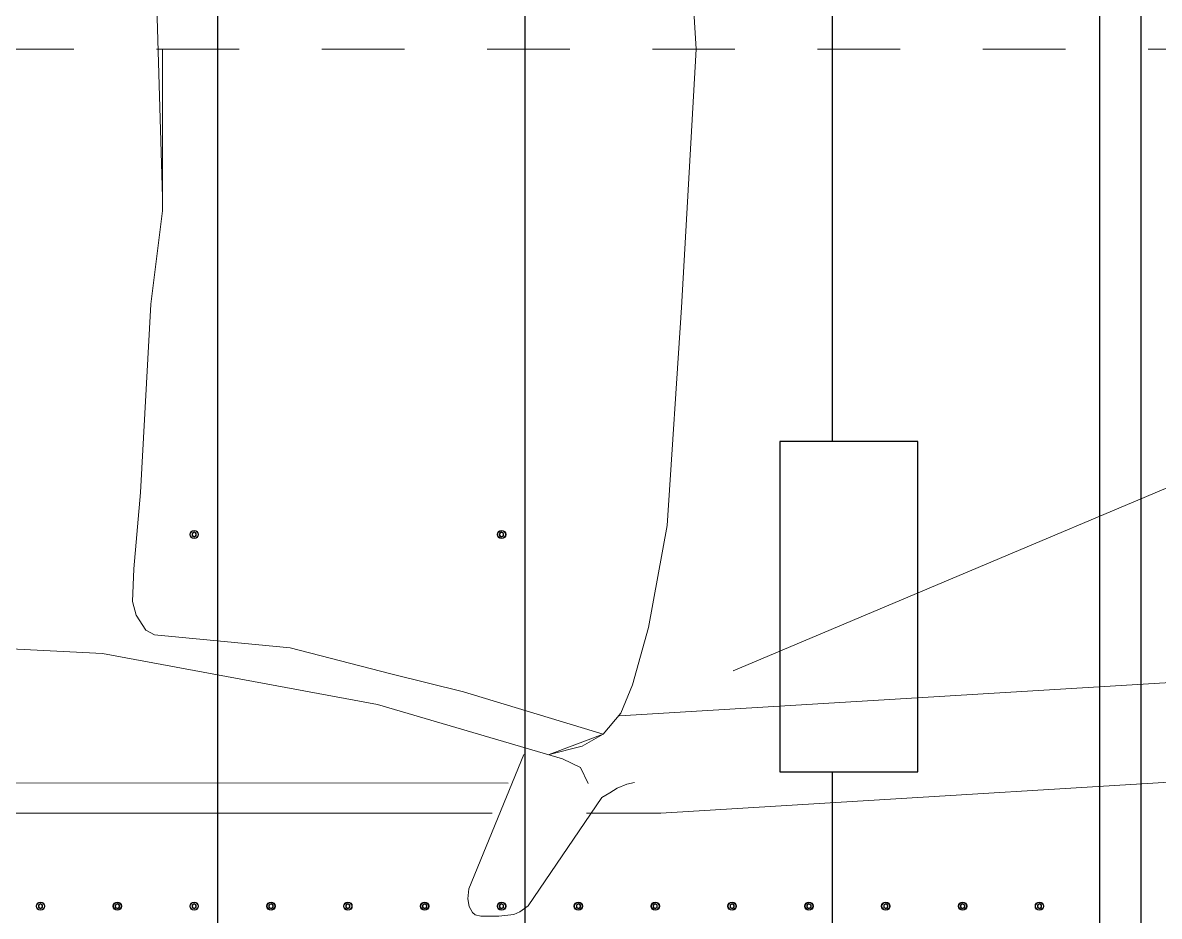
# Model space of a CAD drawing. Header units: metres. Extents: x 1161 to 1456, y 119 to 208.
# Drawn here: x 1169.788 to 1171.164, y 157.289 to 158.371 of the extents above; entities that cross this region are included whole.
import ezdxf

# ---------------------------------------------------------------- set-up
doc = ezdxf.new("R2010")
doc.units = ezdxf.units.M
doc.header["$MEASUREMENT"] = 0
doc.linetypes.add('CENTER2', pattern=[1.125, 0.75, -0.125, 0.125, -0.125])

# ---------------------------------------------------------------- blocks, each defined once
blk = doc.blocks.new('A$C2112393A')
at = {"color": 8, "linetype": 'Continuous'}
for p, q in [((944, 2449.3), (944, 269.3)), ((994, 2449.3), (994, 269.3)), ((1317.9, 2234.3), (1317.9, 2434.3)), ((1689.9, 284.3), (1689.9, 2434.3)), ((2061.9, 284.3), (2061.9, 2434.3)), ((1067, 2399.7), (1064.5, 2398.2)), ((1064.5, 2398.2), (1064.5, 2395.4)), ((1064.5, 2395.4), (1067, 2393.9)), ((1069.5, 2398.2), (1067, 2399.7)), ((1067, 2393.9), (1069.5, 2395.4)), ((1069.5, 2395.4), (1069.5, 2398.2)), ((1160, 2399.7), (1157.5, 2398.2)), ((1157.5, 2398.2), (1157.5, 2395.4)), ((1157.5, 2395.4), (1160, 2393.9)), ((1162.5, 2398.2), (1160, 2399.7)), ((1160, 2393.9), (1162.5, 2395.4)), ((1162.5, 2395.4), (1162.5, 2398.2)), ((1253, 2399.7), (1250.5, 2398.2)), ((1250.5, 2398.2), (1250.5, 2395.4)), ((1250.5, 2395.4), (1253, 2393.9)), ((1255.5, 2398.2), (1253, 2399.7)), ((1253, 2393.9), (1255.5, 2395.4)), ((1255.5, 2395.4), (1255.5, 2398.2)), ((1346, 2399.7), (1343.5, 2398.2)), ((1343.5, 2398.2), (1343.5, 2395.4)), ((1343.5, 2395.4), (1346, 2393.9)), ((1348.5, 2398.2), (1346, 2399.7)), ((1346, 2393.9), (1348.5, 2395.4)), ((1348.5, 2395.4), (1348.5, 2398.2)), ((1439, 2399.7), (1436.5, 2398.2)), ((1436.5, 2398.2), (1436.5, 2395.4)), ((1436.5, 2395.4), (1439, 2393.9)), ((1441.5, 2398.2), (1439, 2399.7)), ((1439, 2393.9), (1441.5, 2395.4)), ((1441.5, 2395.4), (1441.5, 2398.2)), ((1532, 2399.7), (1529.5, 2398.2)), ((1529.5, 2398.2), (1529.5, 2395.4)), ((1529.5, 2395.4), (1532, 2393.9)), ((1534.5, 2398.2), (1532, 2399.7)), ((1532, 2393.9), (1534.5, 2395.4)), ((1534.5, 2395.4), (1534.5, 2398.2)), ((1625, 2399.7), (1622.5, 2398.2)), ((1622.5, 2398.2), (1622.5, 2395.4)), ((1622.5, 2395.4), (1625, 2393.9)), ((1627.5, 2398.2), (1625, 2399.7)), ((1625, 2393.9), (1627.5, 2395.4)), ((1627.5, 2395.4), (1627.5, 2398.2)), ((1718, 2399.7), (1715.5, 2398.2)), ((1715.5, 2398.2), (1715.5, 2395.4)), ((1715.5, 2395.4), (1718, 2393.9)), ((1720.5, 2398.2), (1718, 2399.7)), ((1718, 2393.9), (1720.5, 2395.4)), ((1720.5, 2395.4), (1720.5, 2398.2)), ((1811, 2399.7), (1808.5, 2398.2)), ((1808.5, 2398.2), (1808.5, 2395.4)), ((1808.5, 2395.4), (1811, 2393.9)), ((1813.5, 2398.2), (1811, 2399.7)), ((1811, 2393.9), (1813.5, 2395.4)), ((1813.5, 2395.4), (1813.5, 2398.2)), ((1904, 2399.7), (1901.5, 2398.2)), ((1901.5, 2398.2), (1901.5, 2395.4)), ((1901.5, 2395.4), (1904, 2393.9)), ((1906.5, 2398.2), (1904, 2399.7)), ((1904, 2393.9), (1906.5, 2395.4)), ((1906.5, 2395.4), (1906.5, 2398.2)), ((1997, 2399.7), (1994.5, 2398.2)), ((1994.5, 2398.2), (1994.5, 2395.4)), ((1994.5, 2395.4), (1997, 2393.9)), ((1999.5, 2398.2), (1997, 2399.7)), ((1997, 2393.9), (1999.5, 2395.4)), ((1999.5, 2395.4), (1999.5, 2398.2)), ((2090, 2399.7), (2087.5, 2398.2)), ((2087.5, 2398.2), (2087.5, 2395.4)), ((2087.5, 2395.4), (2090, 2393.9)), ((2092.5, 2398.2), (2090, 2399.7)), ((2090, 2393.9), (2092.5, 2395.4)), ((2092.5, 2395.4), (2092.5, 2398.2)), ((2183, 2399.7), (2180.5, 2398.2)), ((2180.5, 2398.2), (2180.5, 2395.4)), ((2180.5, 2395.4), (2183, 2393.9)), ((2185.5, 2398.2), (2183, 2399.7)), ((2183, 2393.9), (2185.5, 2395.4)), ((2185.5, 2395.4), (2185.5, 2398.2)), ((2276, 2399.7), (2273.5, 2398.2)), ((2273.5, 2398.2), (2273.5, 2395.4)), ((2273.5, 2395.4), (2276, 2393.9)), ((2278.5, 2398.2), (2276, 2399.7)), ((2276, 2393.9), (2278.5, 2395.4)), ((2278.5, 2395.4), (2278.5, 2398.2)), ((1215.7, 2234.3), (1214.1, 2234.3)), ((1214.1, 2234.3), (1214.1, 1834.3)), ((1321.8, 2234.3), (1215.7, 2234.3)), ((1329.1, 2234.3), (1321.8, 2234.3)), ((1380.7, 2234.3), (1329.1, 2234.3)), ((1381.4, 2234.3), (1380.7, 2234.3)), ((1381.4, 1834.3), (1381.4, 2234.3)), ((1718, 1949.7), (1715.5, 1948.2)), ((1715.5, 1948.2), (1715.5, 1945.4)), ((1715.5, 1945.4), (1718, 1943.9)), ((1720.5, 1948.2), (1718, 1949.7)), ((1718, 1943.9), (1720.5, 1945.4)), ((1720.5, 1945.4), (1720.5, 1948.2)), ((2090, 1949.7), (2087.5, 1948.2)), ((2087.5, 1948.2), (2087.5, 1945.4)), ((2087.5, 1945.4), (2090, 1943.9)), ((2092.5, 1948.2), (2090, 1949.7)), ((2090, 1943.9), (2092.5, 1945.4)), ((2092.5, 1945.4), (2092.5, 1948.2)), ((1317.9, 884.3), (1317.9, 1834.3))]:
    blk.add_line(p, q, dxfattribs=at)
at = {"color": 8}
blk.add_line((1214.1, 1834.3), (1381.4, 1834.3), dxfattribs=at)
at = {"color": 8, "linetype": 'CENTER2', "lineweight": 0}
blk.add_line((235.5, 1359), (5564.5, 1359), dxfattribs=at)
at = {"color": 8, "linetype": 'Continuous', "lineweight": 0}
for points in [[(1690.9, 2213), (1757.6, 2375.7), (1759, 2388.1), (1757.1, 2397.3), (1753.3, 2404.6), (1750.1, 2407.1), (1743.2, 2409), (1721.3, 2409), (1703.3, 2406.8), (1696, 2403.6), (1685.9, 2396.3), (1596.6, 2265.2), (1587.1, 2259.5), (1578, 2254.1), (1566.3, 2249.1), (1557.1, 2247.2)], [(400, 1359), (415.1, 1581.1), (415.1, 1581.1), (437.6, 1743.8), (472.9, 1991.8), (511.5, 2099.4), (542, 2150.8), (582.2, 2190.9), (641.6, 2219.8), (678.6, 2232.7), (1525.2, 2284), (1525.2, 2284), (1525.2, 2284), (1615, 2284)], [(1729.5, 2284), (1907.6, 2284), (4276.8, 2284), (4553, 2261.5), (5099.7, 2236.6), (5099.7, 2236.6), (5148.2, 2231.8), (5225.9, 2212.4), (5267.9, 2186.5), (5300.3, 2154.2), (5331, 2094.4), (5345.6, 2050.7), (5358.5, 1999), (5371.5, 1918.2), (5377.9, 1778.9), (5387.7, 1677.1), (5397.4, 1362.8), (5400, 1359)], [(1709.9, 2248), (3856.2, 2246.5), (3987.3, 2240.2), (4118.4, 2233.9), (4172.2, 2224.1), (4225.9, 2211.1), (4251.2, 2199.7), (4255.3, 2186.6), (4252.8, 2175.2), (4250.4, 2172), (3895.1, 2022.2), (3862.5, 2015.6), (3820.1, 2009.1), (3801.4, 2007.5), (2762.9, 2062.2), (2200.8, 2091), (2762.9, 2062.2), (2200.8, 2091), (2200.8, 2091), (1868.3, 2152.8), (1644.1, 2218.6), (1622.5, 2228.9), (1613, 2248.1)], [(1482.5, 1359), (1500.2, 1672.1), (1517.7, 1935.7), (1540.1, 2059.4), (1559.4, 2128.8), (1573.7, 2163.1), (1595, 2188.7), (1620.4, 2203.1), (1660.3, 2213), (1660.3, 2213), (1595, 2188.7), (1764, 2137.2), (1852.2, 2115.6), (1974, 2084.2), (2138.1, 2068.4), (2148.4, 2062.5), (2160.4, 2044.5), (2164.5, 2028), (2163.1, 1988.5), (2155.1, 1896.1), (2142.3, 1667.8), (2128.4, 1554.8), (2128.4, 1359)], [(581.5, 1756.1), (601.3, 1928.9), (621.5, 2002.3), (644.1, 2050.6), (676.3, 2086), (727.9, 2115), (1575.3, 2166.5)], [(515.2, 1359), (515.2, 1361), (524.9, 1666.9), (537.7, 1715.2), (560.3, 1750.6), (615, 1764.8), (1437.8, 2111.8)], [(1482.5, 1359), (1500.2, 1070.9), (1517.7, 782.3), (1540.1, 658.6), (1559.4, 589.2), (1573.7, 554.9), (1595, 529.3), (1620.4, 514.9), (1660.3, 505), (1660.3, 505), (1595, 529.3), (1764, 580.8), (1852.2, 602.4), (1974, 633.8), (2138.1, 649.6), (2148.4, 655.5), (2160.4, 673.5), (2164.5, 690), (2163.1, 729.5), (2155.1, 821.9), (2142.3, 1062.7), (2128.4, 1538.2), (2128.4, 1359)]]:
    blk.add_lwpolyline(points, dxfattribs=at)
at = {"color": 8, "linetype": 'Continuous'}
for centre, radius in [((1067, 2396.8), 5), ((1067, 2396.8), 4.7), ((1160, 2396.8), 5), ((1160, 2396.8), 4.7), ((1253, 2396.8), 5), ((1253, 2396.8), 4.7), ((1346, 2396.8), 5), ((1346, 2396.8), 4.7), ((1439, 2396.8), 5), ((1439, 2396.8), 4.7), ((1532, 2396.8), 5), ((1532, 2396.8), 4.7), ((1625, 2396.8), 5), ((1625, 2396.8), 4.7), ((1718, 2396.8), 5), ((1718, 2396.8), 4.7), ((1811, 2396.8), 5), ((1811, 2396.8), 4.7), ((1904, 2396.8), 5), ((1904, 2396.8), 4.7), ((1997, 2396.8), 5), ((1997, 2396.8), 4.7), ((2090, 2396.8), 5), ((2090, 2396.8), 4.7), ((2183, 2396.8), 5), ((2183, 2396.8), 4.7), ((2276, 2396.8), 5), ((2276, 2396.8), 4.7), ((1718, 1946.8), 5), ((1718, 1946.8), 4.7), ((2090, 1946.8), 5), ((2090, 1946.8), 4.7)]:
    blk.add_circle(centre, radius, dxfattribs=at)
for centre, start, end in [((1067, 2396.8), 120, 180), ((1067, 2396.8), 180, 240), ((1067, 2396.8), 60, 120), ((1067, 2396.8), 240, 300), ((1067, 2396.8), 0, 60), ((1067, 2396.8), 300, 0), ((1160, 2396.8), 120, 180), ((1160, 2396.8), 180, 240), ((1160, 2396.8), 60, 120), ((1160, 2396.8), 240, 300), ((1160, 2396.8), 0, 60), ((1160, 2396.8), 300, 0), ((1253, 2396.8), 120, 180), ((1253, 2396.8), 180, 240), ((1253, 2396.8), 60, 120), ((1253, 2396.8), 240, 300), ((1253, 2396.8), 0, 60), ((1253, 2396.8), 300, 0), ((1346, 2396.8), 120, 180), ((1346, 2396.8), 180, 240), ((1346, 2396.8), 60, 120), ((1346, 2396.8), 240, 300), ((1346, 2396.8), 0, 60), ((1346, 2396.8), 300, 0), ((1439, 2396.8), 120, 180), ((1439, 2396.8), 180, 240), ((1439, 2396.8), 60, 120), ((1439, 2396.8), 240, 300), ((1439, 2396.8), 0, 60), ((1439, 2396.8), 300, 0), ((1532, 2396.8), 120, 180), ((1532, 2396.8), 180, 240), ((1532, 2396.8), 60, 120), ((1532, 2396.8), 240, 300), ((1532, 2396.8), 0, 60), ((1532, 2396.8), 300, 0), ((1625, 2396.8), 120, 180), ((1625, 2396.8), 180, 240), ((1625, 2396.8), 60, 120), ((1625, 2396.8), 240, 300), ((1625, 2396.8), 0, 60), ((1625, 2396.8), 300, 0), ((1718, 2396.8), 120, 180), ((1718, 2396.8), 180, 240), ((1718, 2396.8), 60, 120), ((1718, 2396.8), 240, 300), ((1718, 2396.8), 0, 60), ((1718, 2396.8), 300, 0), ((1811, 2396.8), 120, 180), ((1811, 2396.8), 180, 240), ((1811, 2396.8), 60, 120), ((1811, 2396.8), 240, 300), ((1811, 2396.8), 0, 60), ((1811, 2396.8), 300, 0), ((1904, 2396.8), 120, 180), ((1904, 2396.8), 180, 240), ((1904, 2396.8), 60, 120), ((1904, 2396.8), 240, 300), ((1904, 2396.8), 0, 60), ((1904, 2396.8), 300, 0), ((1997, 2396.8), 120, 180), ((1997, 2396.8), 180, 240), ((1997, 2396.8), 60, 120), ((1997, 2396.8), 240, 300), ((1997, 2396.8), 0, 60), ((1997, 2396.8), 300, 0), ((2090, 2396.8), 120, 180), ((2090, 2396.8), 180, 240), ((2090, 2396.8), 60, 120), ((2090, 2396.8), 240, 300), ((2090, 2396.8), 0, 60), ((2090, 2396.8), 300, 0), ((2183, 2396.8), 120, 180), ((2183, 2396.8), 180, 240), ((2183, 2396.8), 60, 120), ((2183, 2396.8), 240, 300), ((2183, 2396.8), 0, 60), ((2183, 2396.8), 300, 0), ((2276, 2396.8), 120, 180), ((2276, 2396.8), 180, 240), ((2276, 2396.8), 60, 120), ((2276, 2396.8), 240, 300), ((2276, 2396.8), 0, 60), ((2276, 2396.8), 300, 0), ((1718, 1946.8), 120, 180), ((1718, 1946.8), 180, 240), ((1718, 1946.8), 60, 120), ((1718, 1946.8), 240, 300), ((1718, 1946.8), 0, 60), ((1718, 1946.8), 300, 0), ((2090, 1946.8), 120, 180), ((2090, 1946.8), 180, 240), ((2090, 1946.8), 60, 120), ((2090, 1946.8), 0, 60), ((2090, 1946.8), 300, 0)]:
    blk.add_arc(centre, 2.5, start, end, dxfattribs=at)

msp = doc.modelspace()

# ---------------------------------------------------------------- block references
at = {"xscale": 0.001, "yscale": 0.001, "zscale": 0.001, "rotation": 180}
msp.add_blockref('A$C2112393A', (1172.0856, 159.698), dxfattribs=at)

doc.saveas('drawing.dxf')
